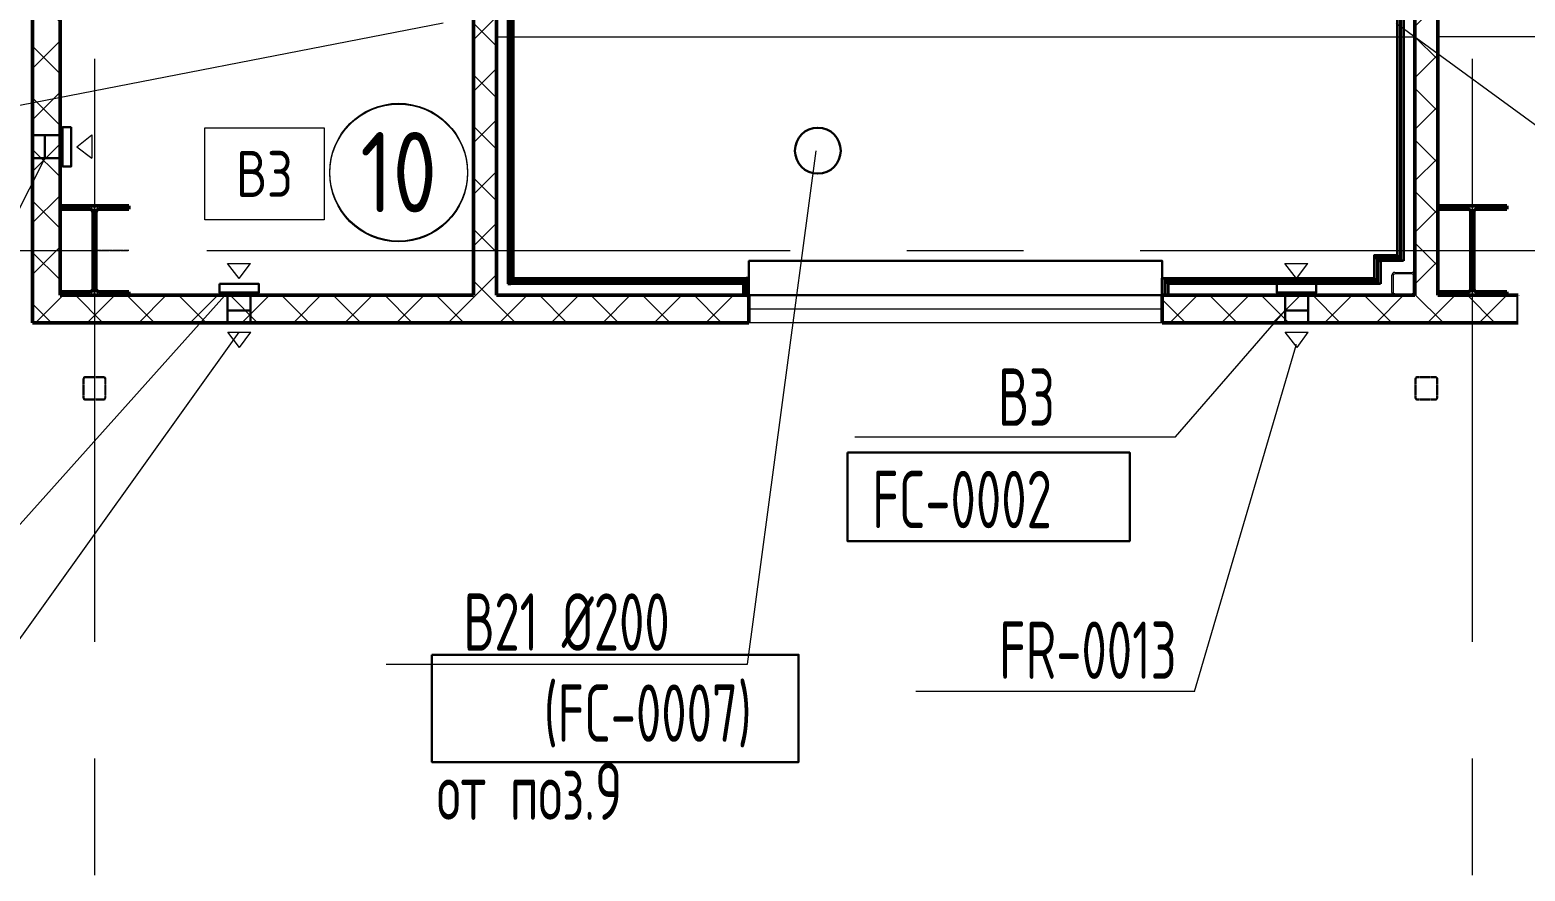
# Model space of a CAD drawing. Header units: millimetres. Extents: x -553547 to 230550, y -59438 to 214451.
# Drawn here: x 92045 to 98556, y -40041 to -36377 of the extents above; entities that cross this region are included whole.
import ezdxf
from ezdxf import colors
from ezdxf.entities.mleader import LeaderData, LeaderLine
from ezdxf.math import Vec2, Vec3

# ---------------------------------------------------------------- set-up
doc = ezdxf.new("R2010")
doc.units = ezdxf.units.MM
doc.set_wipeout_variables(frame=1)
for name, pattern in [('GOST2.303 6', [12, 8, -1.5, 1, -1.5]), ('ГОСТ 2.303 6', [12, 8, -1.5, 1, -1.5]), ('осевая', [50.8, 31.75, -6.35, 6.35, -6.35])]:
    doc.linetypes.add(name, pattern=pattern)
for name, color, linetype, lineweight in [('0Оси', 252, 'GOST2.303 6', 13), ('_Оси', 252, 'Continuous', 9), ('АР_Окна', 160, 'Continuous', 20), ('АР_Площади', 250, 'Continuous', 20), ('АР_Размеры', 7, 'Continuous', 20), ('АР_Стены и перегородки', 154, 'Continuous', 50), ('АР_Штриховка', 7, 'Continuous', 20), ('АТ_ПС_АЛС_025', 20, 'ГОСТ 2.303 6', 25), ('Вытяжка', 5, 'Continuous', 30), ('ОВ текст', 7, 'Continuous', 15), ('Цоколь', 253, 'Continuous', 35)]:
    doc.layers.add(name, color=color, linetype=linetype, lineweight=lineweight)
doc.styles.add('GOST type A', font='GOST2304A.ttf')
doc.styles.add('ГОСТ 2.304', font='CS_Gost2304.shx')
doc.linetypes.add('Lotok', pattern='A,5e-05,[6,MSH_7,S=1,R=0,X=0,Y=0],-4.989379', length=4.989429)

# ---------------------------------------------------------------- blocks, each defined once
blk = doc.blocks.new('Несущая колонна')
at = {"color": 0, "linetype": 'ByBlock', "lineweight": -2, "extrusion": (0, 0, -1)}
for p, q in [((74798.1, 37252.3), (74798.1, 37267.3)), ((74798.1, 37267.3), (75098.1, 37267.3)), ((74798.1, 37252.3), (74929.1, 37252.3)), ((74967.1, 37252.3), (75098.1, 37252.3)), ((75098.1, 37252.3), (75098.1, 37267.3)), ((74942.1, 36905.3), (74942.1, 37239.3)), ((74954.1, 36905.3), (74954.1, 37239.3)), ((74798.1, 36877.3), (74798.1, 36892.3)), ((74798.1, 36892.3), (74929.1, 36892.3)), ((74798.1, 36877.3), (75098.1, 36877.3)), ((74967.1, 36892.3), (75098.1, 36892.3)), ((75098.1, 36877.3), (75098.1, 36892.3))]:
    blk.add_line(p, q, dxfattribs=at)
at = {"color": 18, "lineweight": 0, "true_color": 0x000000}
for points in [[(74948.1, 37267.3), (74948.1, 36877.3)], [(74954.1, 37072.3), (74942.1, 37072.3)]]:
    blk.add_lwpolyline(points, dxfattribs=at)
at = {"color": 0, "linetype": 'ByBlock', "lineweight": -2, "extrusion": (0, 0, -1)}
for centre, start, end in [((-74929.1, 37239.3), 90, 180), ((-74967.1, 37239.3), 360, 90), ((-74929.1, 36905.3), 180, 270), ((-74967.1, 36905.3), 270, 0)]:
    blk.add_arc(centre, 13, start, end, dxfattribs=at)
blk = doc.blocks.new('A$C62bef24c')
at = {"color": 252}
for points in [[(-40, -650.2), (40, -650.2, 0.414214), (50, -640.2), (50, -560.2, 0.414214), (40, -550.2), (-40, -550.2, 0.414214), (-50, -560.2), (-50, -640.2, 0.414214)], [(-40, -646.2), (40, -646.2, 0.414214), (46, -640.2), (46, -560.2, 0.414214), (40, -554.2), (-40, -554.2, 0.414214), (-46, -560.2), (-46, -640.2, 0.414214)], [(5760, -650.2), (5840, -650.2, 0.414214), (5850, -640.2), (5850, -560.2, 0.414214), (5840, -550.2), (5760, -550.2, 0.414214), (5750, -560.2), (5750, -640.2, 0.414214)], [(5760, -646.2), (5840, -646.2, 0.414214), (5846, -640.2), (5846, -560.2, 0.414214), (5840, -554.2), (5760, -554.2, 0.414214), (5754, -560.2), (5754, -640.2, 0.414214)]]:
    blk.add_lwpolyline(points, format="xyb", close=True, dxfattribs=at)
at = {"layer": '0Оси', "color": 252}
for p, q in [((0, 0), (0, 195)), ((0, 195), (0, -195)), ((-150, 0), (150, 0)), ((150, 0), (0, 0))]:
    blk.add_line(p, q, dxfattribs=at)
blk = doc.blocks.new('АР')
at = {"layer": 'АР_Штриховка', "lineweight": 13}
h = blk.add_hatch(dxfattribs=at)
h.set_pattern_fill('ANSI37', color=252, scale=50)
h.set_pattern_definition([(45, (578497.62, -263359.88), (-112.2532, 112.2532), []), (135, (578497.62, -263359.88), (-112.2532, -112.2532), [])])
h.paths.add_polyline_path([(648723.9, -252104.1), (648723.9, -251984), (647623.9, -251984.1), (647623.9, -249179.3), (647723.9, -249179.3), (647723.9, -249079.3), (647348.9, -249079.3), (647348.9, -248781.5), (647248.9, -248782), (647248.9, -249079.3), (646824.7, -249079.3), (646824.7, -249179.3), (647523.9, -249179.3), (647523.9, -251984.1), (645723.9, -251984.1), (645723.9, -249179.3), (645824.7, -249179.3), (645824.7, -249079.3), (645723.9, -249079.3), (645723.9, -248779.3), (645603.9, -248779.3), (645603.9, -252104.1)], flags=17)
h.paths.add_polyline_path([(650523.9, -251983.9), (650523.9, -252104.1), (652073.9, -252104.1), (652073.9, -251984.1), (651723.9, -251984.1), (651723.9, -245439.1), (651623.9, -245439.1), (651623.9, -245879.1), (645723.9, -245879.1), (645723.9, -245439.1), (645603.9, -245439.1), (645603.9, -245928.9), (645603.9, -247779.1), (645723.9, -247779.1), (645723.9, -247679.1), (645826, -247679.1), (645826, -247579.1), (645723.9, -247579.1), (645723.9, -245999.1), (647923.9, -245999.1), (647923.9, -247578.8), (646627.4, -247579.1), (646627.4, -247679.1), (647248.9, -247679.1), (647248.9, -247779.1), (647348.9, -247779.1), (647348.9, -247679.1), (647973.9, -247678.8), (648150.5, -247678.7), (648150.5, -247578.7), (648023.9, -247578.8), (648023.9, -245999.1), (650573.9, -245999), (650573.9, -247579.1), (649051.5, -247579.1), (649051.5, -247678.7), (649627.6, -247678.7), (649627.6, -247799.1), (649727.6, -247799.1), (649727.6, -247678.7), (650703.9, -247678.7), (650703.9, -247579.1), (650673.9, -247579.1), (650673.9, -245999.1), (651623.9, -245999.1), (651623.9, -247578.7), (651503.9, -247578.7), (651503.9, -247678.7), (651623.9, -247678.7), (651623.9, -249079.3), (649727.6, -249079.3), (649727.6, -248701.3), (649627.6, -248701.3), (649627.6, -249079.3), (648723.9, -249079.3), (648723.9, -249179.3), (651623.9, -249179.3), (651623.9, -251984.1), (650543.9, -251983.9)])
at = {"color": 252, "linetype": 'Continuous', "ltscale": 0.5}
for p, q in [((651523.9, -251972.1), (651523.9, -251896.1)), ((651523.9, -251972.1), (651523.9, -251896.1)), ((651529.9, -251896.1), (651529.9, -251972.1)), ((651529.9, -251896.1), (651529.9, -251972.1)), ((651535.9, -251884.1), (651611.9, -251884.1)), ((651535.9, -251884.1), (651611.9, -251884.1)), ((651611.9, -251890.1), (651535.9, -251890.1)), ((651611.9, -251890.1), (651535.9, -251890.1)), ((651617.9, -251972.1), (651617.9, -251896.1)), ((651617.9, -251972.1), (651617.9, -251896.1)), ((651623.9, -251896.1), (651623.9, -251972.1)), ((651623.9, -251896.1), (651623.9, -251972.1)), ((651535.9, -251978.1), (651611.9, -251978.1)), ((651535.9, -251978.1), (651611.9, -251978.1)), ((651611.9, -251984.1), (651535.9, -251984.1)), ((651611.9, -251984.1), (651535.9, -251984.1))]:
    blk.add_line(p, q, dxfattribs=at)
for centre, start, end in [((651535.9, -251896.1), 90, 180), ((651535.9, -251896.1), 90, 180), ((651611.9, -251896.1), 0, 90), ((651611.9, -251896.1), 0, 90), ((651535.9, -251972.1), 180, 270), ((651535.9, -251972.1), 180, 270), ((651611.9, -251972.1), 270, 0), ((651611.9, -251972.1), 270, 0)]:
    blk.add_arc(centre, 12, start, end, dxfattribs=at)
at = {"color": 252, "linetype": 'Continuous', "ltscale": 0.5, "extrusion": (1.89478e-14, -7.84844e-15, -1)}
blk.add_arc((-651535.9, -251896.1, 0), 6, 0, 90, dxfattribs=at)
blk.add_arc((-651535.9, -251896.1, 0), 6, 0, 90, dxfattribs=at)
at = {"color": 252, "linetype": 'Continuous', "ltscale": 0.5, "extrusion": (-7.84844e-15, -1.89478e-14, -1)}
blk.add_arc((-651611.9, -251896.1), 6, 90, 180, dxfattribs=at)
blk.add_arc((-651611.9, -251896.1), 6, 90, 180, dxfattribs=at)
at = {"color": 252, "linetype": 'Continuous', "ltscale": 0.5, "extrusion": (0, 0, -1)}
for centre, start, end in [((-651535.9, -251972.1), 270, 0), ((-651535.9, -251972.1), 270, 0), ((-651611.9, -251972.1), 180, 270), ((-651611.9, -251972.1), 180, 270)]:
    blk.add_arc(centre, 6, start, end, dxfattribs=at)
at = {"layer": '_Оси', "color": 252, "linetype": 'осевая', "ltscale": 80}
for p, q in [((645873.9, -234697.8), (645873.9, -259400.3)), ((651873.9, -234697.8), (651873.9, -259400.3)), ((638234.9, -251789.1), (685885.7, -251789.1))]:
    blk.add_line(p, q, dxfattribs=at)
at = {"layer": 'АР_Окна', "color": 252}
for p, q in [((650523.9, -251984.1), (648723.9, -251984.1)), ((650523.9, -252044.1), (648723.9, -252044.1)), ((650523.9, -252104.1), (648723.9, -252104.1))]:
    blk.add_line(p, q, dxfattribs=at)
at = {"layer": 'АР_Окна', "color": 252, "lineweight": 30}
blk.add_lwpolyline([(648723.9, -251984.1), (648723.9, -251834.1), (650523.9, -251834.1), (650523.9, -251984.1), (648723.9, -251984.1)], dxfattribs=at)
at = {"layer": 'АР_Площади', "color": 252}
for centre in [(647198.3, -251447.7), (647198.3, -251451.7)]:
    blk.add_circle(centre, 300, dxfattribs=at)
at = {"layer": 'АР_Стены и перегородки', "color": 252}
for p, q in [((651723.9, -248384.1), (651723.9, -251984.1)), ((651723.9, -251984.1), (651723.9, -248479.1)), ((651723.9, -248761.8), (651723.9, -251984.1)), ((645603.9, -248999.1), (645603.9, -252104.1)), ((645723.9, -249179.3), (645723.9, -251984.1)), ((645723.9, -249179.3), (645723.9, -251984.1)), ((651623.9, -249179.3), (651623.9, -251984.1)), ((651623.9, -249179.3), (651623.9, -251984.1)), ((645603.9, -249279.3), (645603.9, -252104.1)), ((646244.9, -251984.1), (645723.9, -251984.1)), ((647523.9, -251984.1), (646244.9, -251984.1)), ((648723.9, -251984.1), (647623.9, -251984.1)), ((648723.9, -251984.1), (648723.9, -252104.1)), ((651623.9, -251984.1), (650523.9, -251984.1)), ((650523.9, -251984.1), (650523.9, -252104.1)), ((652023.9, -251984.1), (652073.9, -251984.1)), ((652073.9, -252104.1), (652073.9, -251984.1)), ((648723.9, -252104.1), (645603.9, -252104.1)), ((647244.9, -252104.1), (645603.9, -252104.1)), ((648723.9, -252104.1), (647244.9, -252104.1)), ((650793.9, -252104.1), (650523.9, -252104.1)), ((652073.9, -252104.1), (650523.9, -252104.1)), ((651723.9, -252104.1), (650793.9, -252104.1))]:
    blk.add_line(p, q, dxfattribs=at)
for points in [[(647623.9, -251984.1), (647623.9, -249179.3)], [(647523.9, -251984.1), (647523.9, -250376.3)]]:
    blk.add_lwpolyline(points, dxfattribs=at)
at = {"layer": 'Цоколь', "color": 252, "ltscale": 100}
for points in [[(647673.9, -251934.1), (647686.4, -251934.1), (647686.4, -249328.8), (647673.9, -249328.8)], [(647686.4, -251921.6), (647698.9, -251921.6), (647698.9, -249341.3), (647686.4, -249341.3)], [(651561.1, -251821.6), (651548.6, -251821.6), (651548.9, -249354.3), (651561.4, -249354.3)], [(651573.9, -251834.1), (651561.4, -251834.1), (651561.4, -249341.8), (651573.9, -249341.8)], [(651448.4, -251821.6), (651448.4, -251809.1), (651548.6, -251809.1), (651548.6, -251821.6)], [(651460.9, -251921.6), (651448.4, -251921.6), (651448.4, -251821.6), (651460.9, -251821.6)], [(651460.9, -251834.1), (651460.9, -251821.6), (651561.4, -251821.6), (651561.4, -251834.1)], [(651473.4, -251934.1), (651460.9, -251934.1), (651460.9, -251834.1), (651473.4, -251834.1)], [(647698.9, -251921.6), (647698.9, -251909.1), (648711.4, -251909.1), (648711.4, -251921.6)], [(648711.4, -251984.1), (648723.9, -251984.1), (648723.9, -251909.1), (648711.4, -251909.1)], [(650536.4, -251984.1), (650523.9, -251984.1), (650523.9, -251909.1), (650536.4, -251909.1)], [(650536.4, -251921.6), (650536.4, -251909.1), (651448.4, -251909.1), (651448.4, -251921.6)], [(647686.4, -251934.1), (647686.4, -251921.6), (648711.4, -251921.6), (648711.4, -251934.1)], [(648698.9, -251984.1), (648711.4, -251984.1), (648711.4, -251934.1), (648698.9, -251934.1)], [(650548.9, -251984.1), (650536.4, -251984.1), (650536.4, -251921.6), (650548.9, -251921.6)], [(650548.9, -251934.1), (650548.9, -251921.6), (651460.9, -251921.6), (651460.9, -251934.1)]]:
    blk.add_lwpolyline(points, close=True, dxfattribs=at)
at = {"layer": '0Оси', "color": 252}
blk.add_blockref('A$C62bef24c', (645873.9, -251789.1), dxfattribs=at)
at = {"layer": 'АР_Стены и перегородки', "color": 252, "xscale": -1, "rotation": 180}
blk.add_blockref('Несущая колонна', (570925.8, -214716.8), dxfattribs=at)
at = {"layer": 'АР_Стены и перегородки', "color": 252}
for p in [(570925.8, -288861.3), (570925.8, -288861.3), (576925.8, -288861.3)]:
    blk.add_blockref('Несущая колонна', p, dxfattribs=at)
at = {"layer": 'АР_Площади', "color": 252, "insert": (646614.3, -251455.3), "char_height": 200, "width": 320, "attachment_point": 5, "style": 'GOST type A', "bg_fill": 16, "box_fill_scale": 1.5, "bg_fill_color": 256, "bg_fill_transparency": 0}
blk.add_mtext('В3', dxfattribs=at)
at = {"layer": 'АР_Площади', "color": 252, "insert": (647198.3, -251447.7), "char_height": 350, "width": 1817.861, "attachment_point": 5, "style": 'GOST type A'}
blk.add_mtext('10', dxfattribs=at)
at = {"color": 252}
ml = blk.add_multileader_mtext('Standard', dxfattribs=at)
ml.set_content('0,000', color=252, style='GOST type A')
ml.set_leader_properties(color=256)
ml.build(insert=Vec2(0, 0))
ml.multileader.update_dxf_attribs({"has_dogleg": 0, "has_text_frame": 1, "text_left_attachment_type": 7, "text_right_attachment_type": 6, "dogleg_length": 0, "arrow_head_size": 200})
ctx = ml.context
ctx.base_point, ctx.char_height, ctx.arrow_head_size, ctx.landing_gap_size, ctx.plane_origin = Vec3(649404.1, -245448.8), 250, 200, 50, Vec3(-514199.9, -248177.5)
ctx.left_attachment, ctx.right_attachment = 7, 6
notes = []
notes.append((ctx, [(0, (0, 0, 0), (0, 0), (1, 0), 1, [])]))
ctx.mtext.insert, ctx.mtext.flow_direction = Vec3(649454.1, -245161.3), 5
ml = blk.add_multileader_mtext('Standard', dxfattribs=at)
ml.set_content('0,000', color=252, style='GOST type A')
ml.set_leader_properties(color=256)
ml.build(insert=Vec2(0, 0))
ml.multileader.update_dxf_attribs({"has_dogleg": 0, "has_text_frame": 1, "text_left_attachment_type": 7, "text_right_attachment_type": 6, "dogleg_length": 0, "arrow_head_size": 200})
ctx = ml.context
ctx.base_point, ctx.char_height, ctx.arrow_head_size, ctx.landing_gap_size, ctx.plane_origin = Vec3(656104.7, -253706.8), 250, 200, 50, Vec3(-507499.3, -250982.9)
ctx.left_attachment, ctx.right_attachment = 7, 6
notes.append((ctx, [(0, (0, 0, 0), (0, 0), (1, 0), 1, [])]))
ctx.mtext.insert, ctx.mtext.flow_direction = Vec3(656154.7, -253419.3), 5
ml = blk.add_multileader_mtext('Standard', dxfattribs=at)
ml.set_content('0,000', color=252, style='GOST type A')
ml.set_leader_properties(color=256)
ml.build(insert=Vec2(0, 0))
ml.multileader.update_dxf_attribs({"has_dogleg": 0, "has_text_frame": 1, "text_left_attachment_type": 7, "text_right_attachment_type": 6, "dogleg_length": 0, "arrow_head_size": 200})
ctx = ml.context
ctx.base_point, ctx.char_height, ctx.arrow_head_size, ctx.landing_gap_size, ctx.plane_origin = Vec3(674120.3, -254449.4), 250, 200, 50, Vec3(-489483.8, -251725.5)
ctx.left_attachment, ctx.right_attachment = 7, 6
notes.append((ctx, [(0, (0, 0, 0), (0, 0), (1, 0), 1, [])]))
ctx.mtext.insert, ctx.mtext.flow_direction = Vec3(674170.3, -254161.9), 5
ml = blk.add_multileader_mtext('Standard', dxfattribs=at)
ml.set_content('0,000', color=252, style='GOST type A')
ml.set_leader_properties(color=256)
ml.build(insert=Vec2(0, 0))
ml.multileader.update_dxf_attribs({"has_dogleg": 0, "has_text_frame": 1, "text_left_attachment_type": 7, "text_right_attachment_type": 6, "dogleg_length": 0, "arrow_head_size": 200})
ctx = ml.context
ctx.base_point, ctx.char_height, ctx.arrow_head_size, ctx.landing_gap_size, ctx.plane_origin = Vec3(683757.5, -246454.6), 250, 200, 50, Vec3(-479846.5, -243730.6)
ctx.left_attachment, ctx.right_attachment = 7, 6
notes.append((ctx, [(0, (0, 0, 0), (0, 0), (1, 0), 1, [])]))
ctx.mtext.insert, ctx.mtext.flow_direction = Vec3(683807.5, -246167), 5
for ctx, leaders in notes:
    for number, flags, end, landing, length, lines in leaders:
        leader = LeaderData()
        leader.index, (leader.has_last_leader_line, leader.has_dogleg_vector, leader.attachment_direction) = number, flags
        leader.last_leader_point, leader.dogleg_vector, leader.dogleg_length = Vec3(end), Vec3(landing), length
        for number, points, colour, breaks in lines:
            line = LeaderLine()
            line.index, line.vertices, line.color, line.breaks = number, Vec3.list(points), colors.encode_raw_color(colour), breaks
            leader.lines.append(line)
        ctx.leaders.append(leader)

msp = doc.modelspace()

# ---------------------------------------------------------------- linework, layer by layer
at = {"layer": 'АТ_ПС_АЛС_025', "color": 6, "linetype": 'Lotok', "lineweight": 30}
for points in [[(95605.2, -38217.778), (96834.637, -38217.778), (96834.637, -38603.408), (95605.2, -38603.408)], [(93796.182, -39098.836), (95392.512, -39098.836), (95392.512, -39566.582), (93796.182, -39566.582)]]:
    msp.add_lwpolyline(points, close=True, dxfattribs=at)
at = {"layer": 'Вытяжка', "lineweight": 20}
for p, q in [((92248.999, -36886.192), (92315.176, -36834.484)), ((92315.176, -36834.484), (92315.176, -36935.297)), ((92248.999, -36886.192), (92315.176, -36935.297)), ((92905.09, -37393.86), (93005.903, -37393.86)), ((92956.798, -37460.037), (92905.09, -37393.86)), ((92956.798, -37460.037), (93005.903, -37393.86)), ((97509.799, -37393.86), (97610.613, -37393.86)), ((97561.508, -37460.037), (97509.799, -37393.86)), ((97561.508, -37460.037), (97610.613, -37393.86)), ((92906.892, -37693.86), (93007.705, -37693.86)), ((92958.6, -37760.037), (92906.892, -37693.86)), ((92958.6, -37760.037), (93007.705, -37693.86)), ((97511.601, -37693.86), (97612.415, -37693.86)), ((97563.31, -37760.037), (97511.601, -37693.86)), ((97563.31, -37760.037), (97612.415, -37693.86))]:
    msp.add_line(p, q, dxfattribs=at)
at = {"layer": 'Вытяжка'}
msp.add_line((92870.335, -37483.3), (93042.335, -37483.3), dxfattribs=at)
for points in [[(92225.736, -36799.729), (92225.736, -36971.729), (92187.736, -36971.729), (92187.736, -36935.729), (92056.236, -36935.729), (92056.236, -36835.729), (92187.736, -36835.729), (92187.736, -36799.729), (92225.736, -36799.729)], [(92109.736, -36935.729), (92109.736, -36835.729)], [(92187.736, -36835.729), (92187.736, -36935.729)], [(92870.335, -37483.3), (93042.335, -37483.3), (93042.335, -37521.3), (93006.335, -37521.3), (93006.335, -37652.8), (92906.335, -37652.8), (92906.335, -37521.3), (92870.335, -37521.3), (92870.335, -37483.3)], [(97475.045, -37483.3), (97647.045, -37483.3), (97647.045, -37521.3), (97611.044, -37521.3), (97611.044, -37652.8), (97511.045, -37652.8), (97511.045, -37521.3), (97475.045, -37521.3), (97475.045, -37483.3)], [(93006.335, -37521.3), (92870.335, -37521.3)], [(97611.044, -37521.3), (97475.045, -37521.3)], [(93006.335, -37599.3), (92906.335, -37599.3)], [(97611.044, -37599.3), (97511.045, -37599.3)]]:
    msp.add_lwpolyline(points, dxfattribs=at)
msp.add_circle((95476.5, -36902.8), 100, dxfattribs=at)
at = {"layer": 'ОВ текст', "linetype": 'Continuous'}
for p, q in [((93845.421, -36346.668), (91514.58, -36800.292)), ((97994.58, -36346.668), (98755.143, -36903.508)), ((92109.736, -36935.729), (91459.488, -38221.362)), ((92906.335, -37521.3), (91453.09, -39141.809)), ((97033.504, -38149.856), (97511.045, -37599.3)), ((95637.544, -38149.856), (97033.504, -38149.856)), ((93597.408, -39139.012), (95169.641, -39139.012)), ((97116.245, -39258.398), (95903.745, -39258.398))]:
    msp.add_line(p, q, dxfattribs=at)
at = {"layer": 'ОВ текст', "ltscale": 70}
for p, q in [((98076.5, -36408.609), (94076.5, -36408.609)), ((98986.16, -36406.668), (98176.5, -36406.668))]:
    msp.add_line(p, q, dxfattribs=at)
at = {"layer": 'ОВ текст'}
for p, q in [((95169.641, -39139.012), (95468.657, -36902.8)), ((91312.215, -39991.419), (92957.298, -37693.86)), ((97116.245, -39258.398), (97560.482, -37745.981))]:
    msp.add_line(p, q, dxfattribs=at)

# ---------------------------------------------------------------- block references
at = {"layer": 'АР_Размеры', "color": 18, "true_color": 0x000000}
msp.add_blockref('АР', (-553547.366, 214451.275), dxfattribs=at)

# ---------------------------------------------------------------- texts
at = {"layer": 'ОВ текст', "linetype": 'Continuous', "char_height": 250, "width": 7852.99712, "line_spacing_factor": 0.84, "style": 'ГОСТ 2.304'}
for s, insert, attachment_point in [('{\\W0.8;В3 }', (96260.795, -37976.452), 4), ('{\\W0.8;FC-0002}', (95713.295, -38422.49), 4), ('{\\W0.8;В21 %%C200}', (93933.235, -38956.306), 4), ('{\\W0.8;FR-0013}', (97039.384, -39078.926), 6), ('{\\W0.8;(FC-0007)}', (95188.417, -39365.327), 6), ('{\\W0.8;от поз.9}', (93817.287, -39693.125), 4)]:
    msp.add_mtext(s, dxfattribs=dict(at, insert=insert, attachment_point=attachment_point))

# ---------------------------------------------------------------- next in the draw order: wipeouts: each hides what was drawn before it
at = {"color": 252, "linetype": 'Continuous', "lineweight": 0}
msp.add_wipeout([(98526.5, -37632.8), (98526.5, -37532.8), (98526.5, -37532.8), (99526.5, -37532.8), (99526.5, -37532.8), (99526.5, -37652.8), (99526.5, -37652.8), (98526.5, -37652.8)], dxfattribs=at)

# ---------------------------------------------------------------- next in the draw order: block references
at = {"layer": 'АР_Размеры', "color": 18, "true_color": 0x000000}
msp.add_blockref('АР', (-485509.064, 206951.83), dxfattribs=at)

doc.saveas('drawing.dxf')
